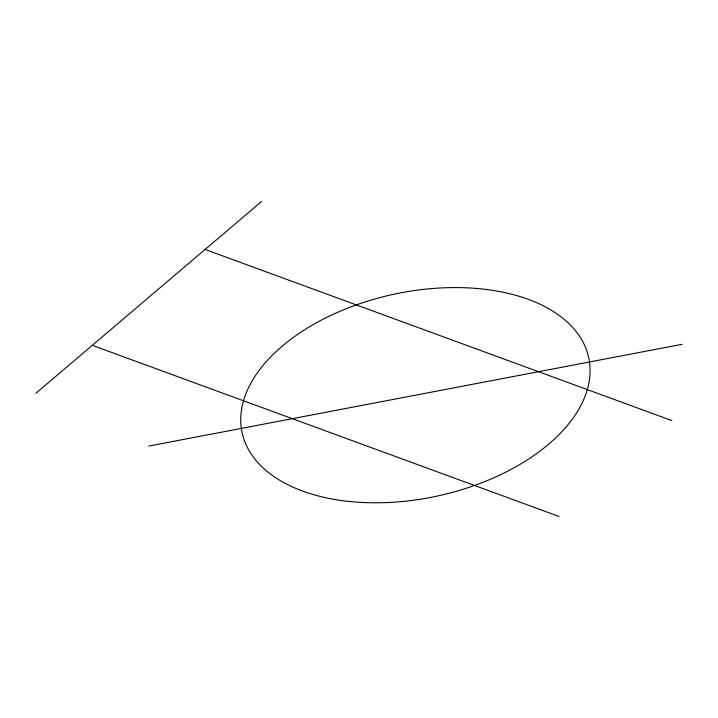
<?xml version="1.0" encoding="UTF-8"?>
<svg xmlns="http://www.w3.org/2000/svg" width="718" height="718" viewBox="0 0 718 718"><rect width="100%" height="100%" fill="white"/><g stroke="black" fill="none" stroke-linecap="round" stroke-linejoin="round"><path stroke-width="1.08" d="M35.9 393.267L261.505 201.525M148.743 446.075L682.1 344.308M205.106 249.46L671.869 420.604M92.299 345.331L559.062 516.475M340.978 500.446A177.31 103.212 -12.2 0 0 589.487 361.98A177.31 103.212 -12.2 0 0 315.803 323.145A177.31 103.212 -12.2 0 0 340.978 500.446"/></g></svg>
